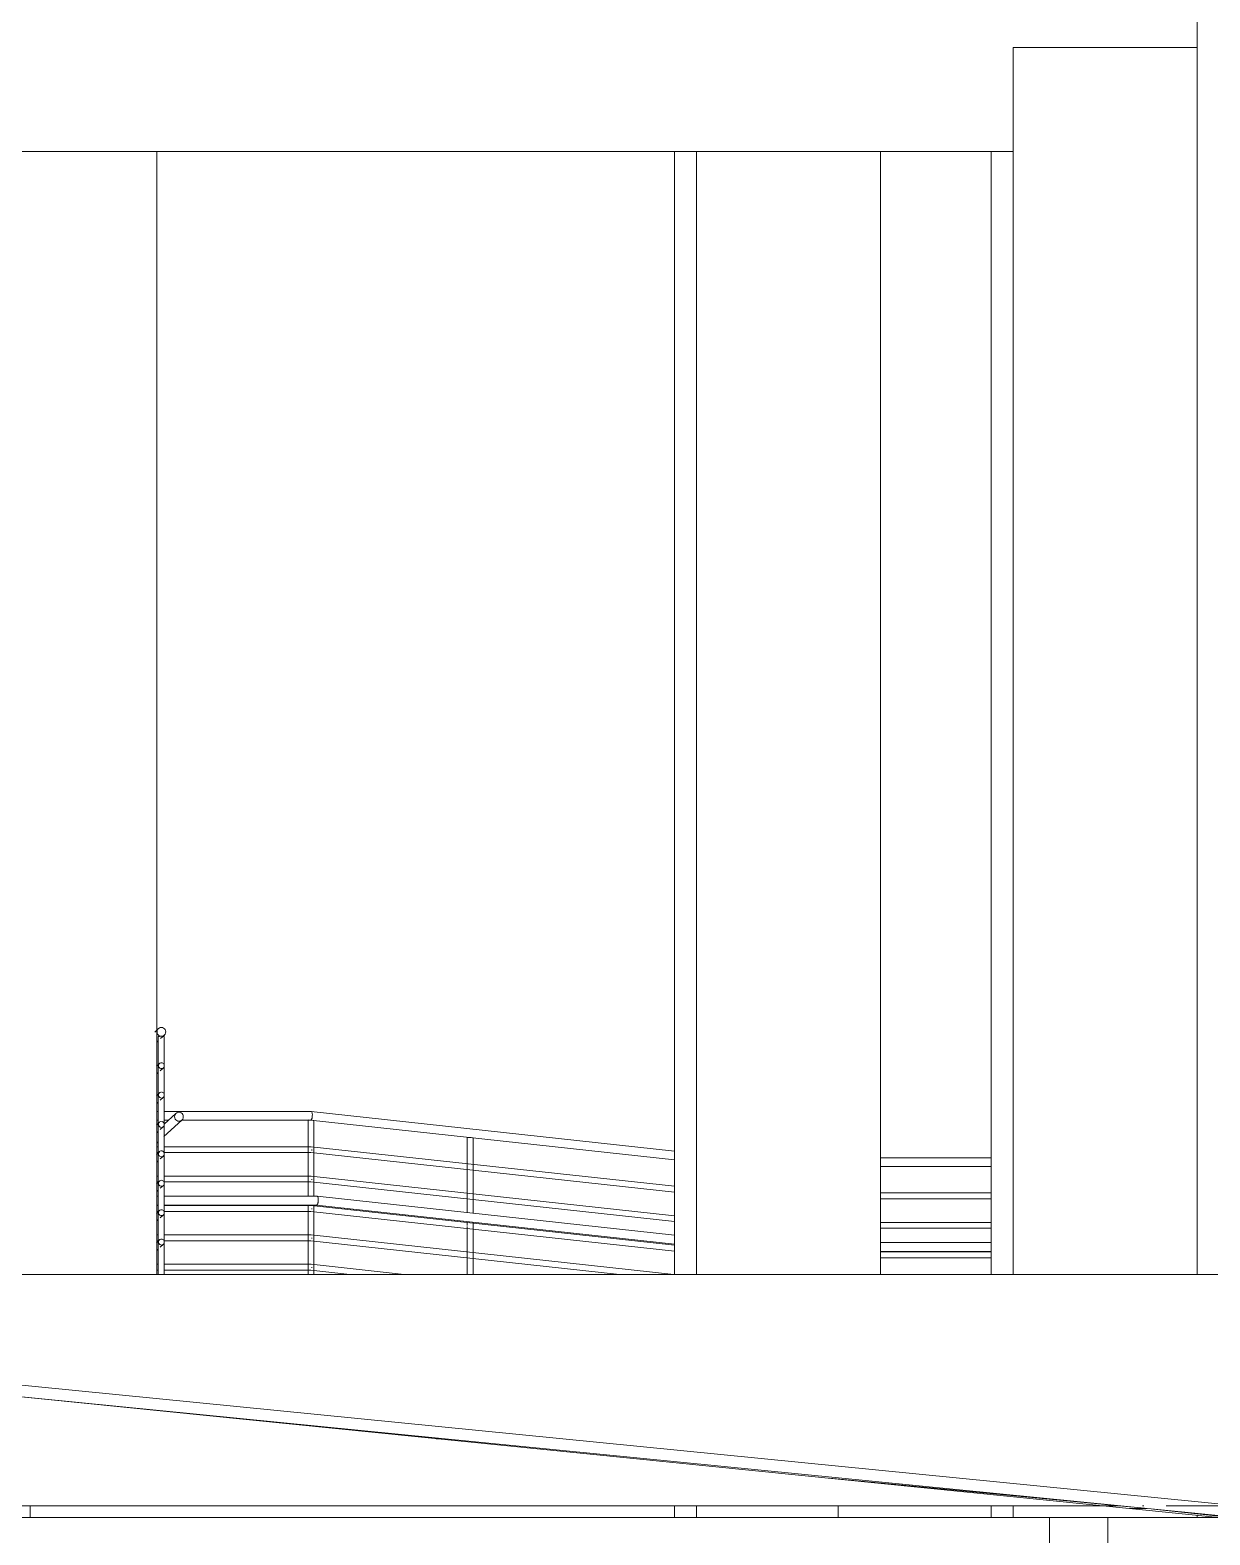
# Model space of a CAD drawing. Header units: millimetres. Extents: x -12680 to 112808, y -16580 to 93550.
# Drawn here: x 90928 to 96025, y -1125 to 5375 of the extents above; entities that cross this region are included whole.
import ezdxf

# ---------------------------------------------------------------- set-up
doc = ezdxf.new("R2010")
doc.units = ezdxf.units.MM
doc.linetypes.add('Grid Line', pattern=[14, 10, -2, 0, -2])
for name, color, linetype, lineweight in [('HATCH-TUONG', 152, 'Continuous', 9), ('NET CAT', 3, 'Continuous', 5), ('NET CATConcrete', 3, 'Continuous', 5), ('NET THAY 1', 41, 'Continuous', 5), ('NET THAY 2', 55, 'Continuous', 5), ('NET-CAT', 3, 'Continuous', 9), ('NET-THAY', 2, 'Continuous', 15), ('TRUC', 225, 'Continuous', 5)]:
    doc.layers.add(name, color=color, linetype=linetype, lineweight=lineweight)

# ---------------------------------------------------------------- blocks, each defined once
blk = doc.blocks.new('ALC1807-ASCENT PLAZA-TANG HAM_rvt-1-MẶT CẮT B-B')
at = {"layer": 'HATCH-TUONG', "lineweight": 5}
h = blk.add_hatch(dxfattribs=at)
h.set_pattern_fill('FP_3', style=0, pattern_type=2)
h.set_pattern_definition([(50, (41462.1, 40400), (1457.472, -127.512), [152.4, -1676.4]), (355, (41462.1, 40400), (-281.942, 1528.454), [121.92, -1341.12]), (100.451, (41583.5, 40389.4), (1175.54, 1400.933), [129.52, -1424.72]), (46.184, (41462, 40806.4), (2168.632, -336.34), [228.6, -2514.6]), (96.636, (41642.8, 40778.4), (1899.22, 1979.42), [194.28, -2137.08]), (351.184, (41462, 40806.4), (1899.24, 1979.4), [182.88, -2011.68]), (21, (41665.3, 40704.8), (1212.915, -818.121), [152.4, -1676.4]), (326, (41665.3, 40704.8), (494.417, 1473.504), [121.92, -1341.12]), (71.451, (41766.4, 40636.6), (1707.337, 655.37), [129.52, -1424.72]), (37.5, (41462.1, 40400), (24.7094, 676.4402), [67.056, -1257.808, 67.056, -1294.384, -1346.2]), (37.5, (41462.1, 40400), (24.7094, 676.4402), [-2686.304, 67.056, -1279.144]), (7.5, (41462.1, 40400), (534.558, 801.444), [67.056, -709.168, 67.056, -1227.328, -513.08]), (7.5, (41462.1, 40400), (534.558, 801.444), [-2070.608, 67.056, -446.024]), (327.5, (41008.94, 40400), (1084.7275, -45.8312), [67.056, -440.944, 67.056, -1517.904, -2103.12]), (327.5, (41008.94, 40400), (1084.7275, -45.8312), [-2092.96, 67.056, -2036.064]), (317.5, (40805.7, 40400), (1185.035, 203.414), [67.056, -593.344, 67.056, -985.52, -1493.52]), (317.5, (40805.7, 40400), (1185.035, 203.414), [-1712.976, 67.056, -1426.464])])
h.paths.add_polyline_path([(95332.2, -4050), (95584, -4050), (95584, -1050), (95332.2, -1050), (95332.2, -2763.4)], flags=0)
at = {"layer": 'NET-CAT', "color": 250}
for p, q in [((95332.2, -1050), (95332.2, -4050)), ((95584, -1050), (95332.2, -1050)), ((95584, -4050), (95584, -1050))]:
    blk.add_line(p, q, dxfattribs=at)
blk = doc.blocks.new('Railing - 1_-870610-MẶT CẮT B-B')
at = {"layer": 'NET THAY 2', "color": 7}
for p, q in [((92817.2, 592.1), (92817.2, 465.9)), ((92842.6, 263.4), (92842.6, 589.7)), ((92817.2, 465.2), (92817.2, 462.6)), ((92817.2, 461.6), (92817.2, 338.9)), ((92817.2, 338.2), (92817.2, 335.6)), ((92817.2, 334.6), (92817.2, 266.1)), ((92817.2, 228.6), (92817.2, 211.9)), ((92817.2, 207.6), (92817.2, 84.9)), ((92842.6, 0), (92842.6, 225.9)), ((92817.2, 84.2), (92817.2, 81.6)), ((92817.2, 80.6), (92817.2, 0))]:
    blk.add_line(p, q, dxfattribs=at)
at = {"layer": 'NET THAY 2', "color": 7, "flags": 128}
for points in [[(92834.2, 590.9), (92828.6, 591.5), (92823.3, 591.9), (92819.2, 592.2), (92817.3, 592.2), (92817.2, 592.1)], [(92842.5, 589.7), (92841.9, 589.9), (92839, 590.4), (92834.2, 590.9)]]:
    blk.add_lwpolyline(points, dxfattribs=at)
blk = doc.blocks.new('Railing - 1_-V257-MẶT CẮT B-B')
at = {"layer": 'NET THAY 2', "color": 7}
for p, q in [((92129.4, 667.1), (92129.4, 539.8)), ((92154.8, 337.4), (92154.8, 664.7)), ((92129.4, 539.1), (92129.4, 412.8)), ((92129.4, 412.1), (92129.4, 337.4)), ((92129.4, 299.3), (92129.4, 285.8)), ((92129.4, 285.1), (92129.4, 158.8)), ((92154.8, 0), (92154.8, 299.3)), ((92129.4, 158.1), (92129.4, 31.8)), ((92129.4, 31.1), (92129.4, 0))]:
    blk.add_line(p, q, dxfattribs=at)
at = {"layer": 'NET THAY 2', "color": 7, "flags": 128}
for points in [[(92146.4, 665.9), (92140.8, 666.5), (92135.4, 666.9), (92131.4, 667.2)], [(92154.7, 664.6), (92154.1, 664.9), (92151.2, 665.3), (92146.4, 665.9)]]:
    blk.add_lwpolyline(points, dxfattribs=at)
blk = doc.blocks.new('Railing - Railing-869266-MẶT CẮT B-B')
at = {"layer": 'NET THAY 1', "color": 7}
for p, q in [((91481.6, 551.8), (91475.4, 551.8)), ((91475.4, 526.4), (91481.6, 526.4)), ((92142.1, 551.8), (91506.1, 551.8)), ((91507, 526.4), (92140.9, 526.4)), ((92140.7, 526.4), (93712.4, 355.1)), ((93712.4, 380.6), (92142.3, 551.8)), ((91481.6, 424.8), (91475.4, 424.8)), ((91475.4, 399.4), (91481.6, 399.4)), ((92142.1, 424.8), (91506.6, 424.8)), ((91507, 399.4), (92140.9, 399.4)), ((92140.7, 399.4), (93712.4, 228.1)), ((93712.4, 253.6), (92142.3, 424.8)), ((95080.2, 351.8), (94601.9, 351.8)), ((94601.9, 326.4), (95080.2, 326.4)), ((91481.6, 297.8), (91475.4, 297.8)), ((91475.4, 272.4), (91481.6, 272.4)), ((92142.1, 297.8), (91506.6, 297.8)), ((91507, 272.4), (92140.9, 272.4)), ((92140.7, 272.4), (93712.4, 101.1)), ((93712.4, 126.6), (92142.3, 297.8)), ((95080.2, 224.8), (94601.9, 224.8)), ((94601.9, 199.4), (95080.2, 199.4)), ((91481.9, 170.8), (91475.4, 170.8)), ((91475.4, 145.4), (91481.9, 145.4)), ((92142.1, 170.8), (91506.7, 170.8)), ((91507, 145.4), (92140.9, 145.4)), ((92140.7, 145.4), (93474.8, 0)), ((93709.2, 0), (92142.3, 170.8)), ((95080.2, 97.8), (94601.9, 97.8)), ((94601.9, 72.4), (95080.2, 72.4)), ((91481.7, 43.8), (91475.4, 43.8)), ((91475.4, 18.4), (91481.6, 18.4)), ((92142.1, 43.8), (91506.8, 43.8)), ((91506.8, 18.4), (92140.9, 18.4)), ((92140.7, 18.4), (92309.5, 0)), ((92543.9, 0), (92142.3, 43.8))]:
    blk.add_line(p, q, dxfattribs=at)
for points in [[(92145.8, 539.1), (92145.7, 538), (92145.6, 536.9), (92145.5, 535.8)], [(92145.8, 412.1), (92145.7, 411), (92145.6, 409.9), (92145.5, 408.8)], [(92145.8, 285.1), (92145.7, 284), (92145.6, 282.9), (92145.5, 281.8)], [(92145.8, 158.1), (92145.7, 157), (92145.6, 155.9), (92145.5, 154.8)], [(92145.8, 31.1), (92145.7, 30), (92145.6, 28.9), (92145.5, 27.8)]]:
    blk.add_open_spline(points, degree=3, dxfattribs=at)
for name in ['Railing - 1_-V257-MẶT CẮT B-B', 'Railing - 1_-870610-MẶT CẮT B-B']:
    blk.add_blockref(name, (0, 0))
blk = doc.blocks.new('Top Rail Type - Top Rail_Internal_-869491-MẶT CẮT B-B')
at = {"layer": 'NET THAY 1', "color": 7}
for p, q in [((91481.6, 704.2), (91475.4, 704.2)), ((91475.4, 666.1), (91481.6, 666.1)), ((92142.1, 704.2), (91506.1, 704.2)), ((91506.1, 666.1), (91527, 666.1)), ((91583, 666.1), (92140.3, 666.1)), ((92140, 666.1), (93712.4, 494.7)), ((93712.4, 533.1), (92142.3, 704.2)), ((95080.2, 504.2), (94601.9, 504.2)), ((94601.9, 466.1), (95080.2, 466.1))]:
    blk.add_line(p, q, dxfattribs=at)
for points in [[(92147.6, 685.1), (92147.6, 683.5), (92147.2, 680.1), (92146.4, 675.5), (92145.1, 671.5), (92143.6, 668.4), (92142.5, 667.2), (92142, 666.7)], [(92142.1, 704.2), (92143.2, 704.2), (92145.4, 702.4), (92147.5, 695.1), (92147.8, 688.5), (92147.6, 685.1)]]:
    blk.add_open_spline(points, degree=3, dxfattribs=at)
blk = doc.blocks.new('Handrail Type - Handrail_Internal_-869502-MẶT CẮT B-B')
at = {"layer": 'NET THAY 1', "color": 7}
for p, q in [((91481.6, 337.4), (91475.4, 337.4)), ((92167.9, 337.4), (91506.6, 337.4)), ((93712.4, 169.1), (92168.1, 337.4)), ((91475.4, 299.3), (91481.6, 299.3)), ((91506.6, 299.3), (92166, 299.3)), ((92165.8, 299.3), (93712.4, 130.7)), ((95080.2, 137.4), (94601.9, 137.4)), ((94601.9, 99.3), (95080.2, 99.3))]:
    blk.add_line(p, q, dxfattribs=at)
blk.add_open_spline([(92167.9, 337.4), (92169, 337.4), (92171.2, 335.6), (92173.3, 328.3), (92173.6, 321.7), (92173.4, 318.3)], degree=3, dxfattribs=at)
blk.add_open_spline([(92173.4, 318.3), (92173.3, 316.7), (92173, 313.3), (92172.1, 308.7), (92170.9, 304.7), (92168.9, 300.6), (92167.2, 299.3), (92166, 299.3)], degree=3, knots=[0, 0, 0, 0, 0.0833333, 0.1666667, 0.25, 0.3333333, 0.5, 0.5, 0.5, 0.5], dxfattribs=at)
blk = doc.blocks.new('Railing - 1_-871878-MẶT CẮT B-B')
at = {"layer": 'NET THAY 2', "color": 7}
for p, q in [((91481.6, 1027.3), (91481.5, 1027.1)), ((91481.5, 1027.1), (91481.5, 0)), ((91506.9, 0), (91506.9, 1027.4))]:
    blk.add_line(p, q, dxfattribs=at)
at = {"layer": 'NET THAY 2', "color": 7, "flags": 128}
for points in [[(91495.7, 1028.7), (91492.9, 1028.6), (91487.5, 1028.4), (91483.5, 1027.9), (91481.6, 1027.3)], [(91502.3, 1028.4), (91498.5, 1028.6), (91495.8, 1028.7)], [(91506.8, 1027.3), (91506.2, 1027.9), (91503.2, 1028.4)]]:
    blk.add_lwpolyline(points, dxfattribs=at)
blk = doc.blocks.new('Railing - Railing-871563-MẶT CẮT B-B')
at = {"layer": 'NET THAY 1', "color": 7}
for p, q in [((91487.2, 911.3), (91473.8, 898.9)), ((91475.4, 865.9), (91481.6, 871.6)), ((91490.8, 880), (91504.2, 892.3)), ((91487.2, 784.3), (91473.8, 771.9)), ((91475.4, 738.9), (91481.6, 744.6)), ((91490.8, 753), (91504.2, 765.3)), ((91487.2, 657.3), (91473.8, 644.9)), ((91475.4, 611.9), (91481.6, 617.6)), ((91490.8, 626), (91504.2, 638.3)), ((91487.2, 530.3), (91473.8, 517.9)), ((91475.4, 484.9), (91481.6, 490.6)), ((91490.8, 499), (91504.2, 511.3)), ((91487.2, 403.3), (91473.8, 390.9)), ((91475.4, 357.9), (91481.6, 363.6)), ((91490.8, 372.1), (91504.2, 384.3)), ((91487.2, 276.3), (91473.8, 263.9)), ((91475.4, 230.9), (91482, 237)), ((91490.8, 245.1), (91504.2, 257.3)), ((91487.2, 149.3), (91473.8, 136.9)), ((91490.8, 118), (91504.2, 130.3)), ((91475.4, 103.9), (91481.8, 109.8))]:
    blk.add_line(p, q, dxfattribs=at)
at = {"layer": 'NET THAY 1', "color": 7, "flags": 128}
for points in [[(91492.5, 914.2), (91489.4, 912.9), (91486.8, 910.8), (91484.8, 908.2), (91483.5, 905.1), (91483.1, 901.8)], [(91508.3, 901.8), (91507.9, 905.1), (91506.6, 908.2), (91504.6, 910.8), (91502, 912.9), (91499, 914.2), (91495.7, 914.6), (91493.2, 914.3)], [(91483.1, 901.8), (91483.5, 898.5), (91484.8, 895.4), (91486.8, 892.8), (91489.4, 890.7), (91492.5, 889.5)], [(91493.2, 889.3), (91495.7, 889), (91499, 889.5), (91502, 890.7), (91504.6, 892.8), (91506.6, 895.4), (91507.9, 898.5), (91508.3, 901.8)], [(91492.5, 787.2), (91489.4, 785.9), (91486.8, 783.8), (91484.8, 781.2), (91483.5, 778.1), (91483.1, 774.8)], [(91508.3, 774.8), (91507.9, 778.1), (91506.6, 781.2), (91504.6, 783.8), (91502, 785.9), (91499, 787.2), (91495.7, 787.6)], [(91483.1, 774.8), (91483.5, 771.5), (91484.8, 768.4), (91486.8, 765.8), (91489.4, 763.7), (91492.5, 762.5)], [(91495.7, 762), (91499, 762.5), (91502, 763.7), (91504.6, 765.8), (91506.6, 768.4), (91507.9, 771.5), (91508.3, 774.8)], [(91492.5, 660.2), (91489.4, 658.9), (91486.8, 656.8), (91484.8, 654.2), (91483.5, 651.1), (91483.1, 647.8)], [(91508.3, 647.8), (91507.9, 651.1), (91506.6, 654.2), (91504.6, 656.8), (91502, 658.9), (91499, 660.2), (91495.7, 660.6)], [(91483.1, 647.8), (91483.5, 644.5), (91484.8, 641.4), (91486.8, 638.8), (91489.4, 636.7), (91492.5, 635.5)], [(91495.7, 635), (91499, 635.5), (91502, 636.7), (91504.6, 638.8), (91506.6, 641.4), (91507.9, 644.5), (91508.3, 647.8)], [(91508.3, 520.8), (91507.9, 524.1), (91506.6, 527.2), (91504.6, 529.8), (91502, 531.9), (91499, 533.2), (91495.7, 533.6), (91492.5, 533.2), (91489.4, 531.9), (91486.8, 529.8), (91484.8, 527.2), (91483.5, 524.1), (91483.1, 520.8)], [(91483.1, 520.8), (91483.5, 517.5), (91484.8, 514.4), (91486.8, 511.8), (91489.4, 509.7), (91492.5, 508.5), (91495.7, 508), (91499, 508.5), (91502, 509.7), (91504.6, 511.8), (91506.6, 514.4), (91507.9, 517.5), (91508.3, 520.8)], [(91508.3, 393.8), (91507.9, 397.1), (91506.6, 400.2), (91504.6, 402.8), (91502, 404.9), (91499, 406.2), (91495.7, 406.6), (91492.5, 406.2), (91489.4, 404.9), (91486.8, 402.8), (91484.8, 400.2), (91483.5, 397.1), (91483.1, 393.8)], [(91483.1, 393.8), (91483.5, 390.5), (91484.8, 387.4), (91486.8, 384.8), (91489.4, 382.7), (91492.5, 381.5), (91495.7, 381), (91499, 381.5), (91502, 382.7), (91504.6, 384.8), (91506.6, 387.4), (91507.9, 390.5), (91508.3, 393.8)], [(91508.3, 266.8), (91507.9, 270.1), (91506.6, 273.2), (91504.6, 275.8), (91502, 277.9), (91499, 279.2), (91495.7, 279.6), (91492.5, 279.2), (91489.4, 277.9), (91486.8, 275.8), (91484.8, 273.2), (91483.5, 270.1), (91483.1, 266.8)], [(91483.1, 266.8), (91483.5, 263.5), (91484.8, 260.4), (91486.8, 257.8), (91489.4, 255.7), (91492.5, 254.5), (91495.7, 254), (91499, 254.5), (91502, 255.7), (91504.6, 257.8), (91506.6, 260.4), (91507.9, 263.5), (91508.3, 266.8)], [(91508.3, 139.8), (91507.9, 143.1), (91506.6, 146.2), (91504.6, 148.8), (91502, 150.9), (91499, 152.2), (91495.7, 152.6), (91492.5, 152.2), (91489.4, 150.9), (91486.8, 148.8), (91484.8, 146.2), (91483.5, 143.1), (91483.1, 139.8)], [(91483.1, 139.8), (91483.5, 136.5), (91484.8, 133.4), (91486.8, 130.8), (91489.4, 128.7), (91492.5, 127.5), (91495.7, 127), (91499, 127.5), (91502, 128.7), (91504.6, 130.8), (91506.6, 133.4), (91507.9, 136.5), (91508.3, 139.8)]]:
    blk.add_lwpolyline(points, dxfattribs=at)
blk.add_blockref('Railing - 1_-871878-MẶT CẮT B-B', (0, 0))
blk = doc.blocks.new('Top Rail Type - Top Rail_Internal_-871723-MẶT CẮT B-B')
at = {"layer": 'NET THAY 1', "color": 7}
for p, q in [((91483, 1062), (91466.6, 1047)), ((91475.4, 1003.3), (91481.6, 1009)), ((91492, 1018.6), (91508.4, 1033.6))]:
    blk.add_line(p, q, dxfattribs=at)
at = {"layer": 'NET THAY 1', "color": 7, "flags": 128}
for points in [[(91514.6, 1047.8), (91514, 1052.8), (91512.1, 1057.4), (91509.1, 1061.4), (91505.2, 1064.4), (91500.6, 1066.3), (91495.7, 1067), (91490.8, 1066.3), (91486.3, 1064.4), (91482.3, 1061.4), (91479.3, 1057.4), (91477.4, 1052.8), (91476.8, 1047.8)], [(91476.8, 1047.8), (91477.4, 1042.9), (91479.3, 1038.2), (91482.3, 1034.3), (91486.3, 1031.2), (91490.8, 1029.3), (91495.7, 1028.7), (91500.6, 1029.3), (91505.2, 1031.2), (91509.1, 1034.3), (91512.1, 1038.2), (91514, 1042.9), (91514.6, 1047.8)]]:
    blk.add_lwpolyline(points, dxfattribs=at)
blk = doc.blocks.new('Handrail Type - Handrail_Internal_-871734-MẶT CẮT B-B')
at = {"layer": 'NET THAY 1', "color": 7}
for p, q in [((91506.1, 595.1), (91584.1, 666.8)), ((91558.7, 695.2), (91508.2, 648.8)), ((91475.4, 567), (91481.6, 572.6))]:
    blk.add_line(p, q, dxfattribs=at)
at = {"layer": 'NET THAY 1', "color": 7, "flags": 128}
for points in [[(91590.3, 681), (91589.6, 686), (91587.8, 690.6), (91584.8, 694.6), (91580.8, 697.6), (91576.3, 699.5), (91571.4, 700.2), (91566.5, 699.5), (91561.9, 697.6), (91558, 694.6), (91555, 690.6), (91553.1, 686), (91552.5, 681)], [(91552.5, 681), (91553.1, 676.1), (91555, 671.4), (91558, 667.5), (91561.9, 664.4), (91566.5, 662.5), (91571.4, 661.9), (91576.3, 662.5), (91580.8, 664.4), (91584.8, 667.5), (91587.8, 671.4), (91589.6, 676.1), (91590.3, 681)]]:
    blk.add_lwpolyline(points, dxfattribs=at)
blk = doc.blocks.new('Ramp - Ramp-872244-MẶT CẮT B-B')
at = {"layer": 'NET THAY 2'}
h = blk.add_hatch(dxfattribs=at)
h.set_pattern_fill('FP_41', color=256, style=0, pattern_type=2)
h.set_pattern_definition([(174.251, (96682.94, -1039.85), (-1135.2737, -3.0502), [6024.86, 0]), (0.154, (90688.4, -436.34), (5994.56, -603.51), [1135.28, 0]), (174.251, (97818.21, -1036.8), (-1135.2737, -3.0502), [6024.86, 0]), (0.154, (96682.94, -1039.85), (5994.56, -603.51), [1135.28, 0]), (0.154, (93685.66, -738.1), (5994.56, -603.5), [1135.28, 0]), (173.888, (93692.077, -738.615), (-56539.71764, 6044.744403), [2848.615, -70959.038]), (174.574, (96864.621, -1039.901), (-63351.406087, 6026.006318), [3197.279, -79644.276]), (173.888, (93819.506, -738.272), (-56539.71764, 6044.744403), [2848.615, -70959.038]), (174.574, (96992.049, -1039.558), (-63351.406087, 6026.006318), [3197.279, -79644.276]), (173.888, (93946.935, -737.93), (-56539.71764, 6044.744403), [2848.615, -70959.038]), (174.574, (97119.478, -1039.216), (-63351.406087, 6026.006318), [3197.279, -79644.276]), (173.888, (94074.363, -737.588), (-56539.71764, 6044.744403), [2848.615, -70959.038]), (174.574, (97246.907, -1038.874), (-63351.406087, 6026.006318), [3197.279, -79644.276]), (173.888, (94201.792, -737.245), (-56539.71764, 6044.744403), [2848.615, -70959.038]), (174.574, (97374.335, -1038.531), (-63351.406087, 6026.006318), [3197.279, -79644.276]), (173.888, (94329.221, -736.903), (-56539.71764, 6044.744403), [2848.615, -70959.038]), (174.574, (97501.764, -1038.189), (-63351.406087, 6026.006318), [3197.279, -79644.276]), (173.888, (94456.649, -736.56), (-56539.71764, 6044.744403), [2848.615, -70959.038]), (174.574, (97629.193, -1037.847), (-63351.406087, 6026.006318), [3197.279, -79644.276]), (173.888, (94584.078, -736.218), (-56539.71764, 6044.744403), [2848.615, -70959.038]), (174.574, (97756.622, -1037.504), (-63351.406087, 6026.006318), [3197.279, -79644.276]), (173.888, (94709.272, -735.694), (-56539.71764, 6044.744403), [1857.069, -71950.584]), (174.574, (96777.516, -932.109), (-63351.406087, 6026.006318), [2084.37, -80757.186])])
h.paths.add_polyline_path([(96145.5, -1050), (91827.3, -623.5), (96062.3, -1050)], flags=0)
at = {"layer": 'NET CAT', "color": 50, "lineweight": 9}
for p, q in [((96148, -1000), (90608.7, -450)), ((90608.7, -450), (90608.7, -500.2)), ((90608.7, -500.2), (96148, -1050.2)), ((96148, -1050.2), (96148, -1000))]:
    blk.add_line(p, q, dxfattribs=at)
at = {"layer": 'NET THAY 2', "color": 7}
for p, q in [((90608.7, -500.2), (90603.8, -500.2)), ((90603.8, -500.2), (96062.3, -1050))]:
    blk.add_line(p, q, dxfattribs=at)
blk = doc.blocks.new('ALC1807-ASCENT PLAZA-TANG 1_2_rvt-1-MẶT CẮT B-B')
at = {"layer": 'NET-THAY', "color": 10}
for p, q in [((91475.4, 4850), (91475.4, 0)), ((96064.8, 0), (90263.7, 0)), ((90263.7, -1000), (95565.9, -1000))]:
    blk.add_line(p, q, dxfattribs=at)
at = {"layer": 'NET-THAY', "color": 250, "lineweight": 9}
for p, q in [((90928.6, -1050), (90928.6, -1000)), ((94418.8, -1000), (94418.8, -1050))]:
    blk.add_line(p, q, dxfattribs=at)
at = {"color": 250, "lineweight": 9}
for name in ['Top Rail Type - Top Rail_Internal_-871723-MẶT CẮT B-B', 'Railing - Railing-871563-MẶT CẮT B-B', 'Top Rail Type - Top Rail_Internal_-869491-MẶT CẮT B-B', 'Handrail Type - Handrail_Internal_-871734-MẶT CẮT B-B', 'Railing - Railing-869266-MẶT CẮT B-B', 'Handrail Type - Handrail_Internal_-869502-MẶT CẮT B-B', 'Ramp - Ramp-872244-MẶT CẮT B-B']:
    blk.add_blockref(name, (0, 0), dxfattribs=at)

msp = doc.modelspace()

# ---------------------------------------------------------------- linework, layer by layer
at = {"layer": 'NET CAT'}
for p, q in [((95175.3, 0), (95175.3, 5300)), ((95175.3, 5300), (95969.7, 5300)), ((95969.7, 5300), (95969.7, 0)), ((93712.4, 0), (93712.4, 4850)), ((93807.6, 0), (93807.6, 4850)), ((94601.9, 4850), (94601.9, 0)), ((95080.2, 0), (95080.2, 4850)), ((93712.4, -1050), (93712.4, -1000)), ((93807.6, -1050), (93807.6, -1000)), ((95080.2, -1050), (95080.2, -1000)), ((95175.3, -1050), (95175.3, -1000)), ((95969.7, -1040.7), (95969.7, -1050))]:
    msp.add_line(p, q, dxfattribs=at)
at = {"layer": 'NET CATConcrete'}
for p, q in [((95175.3, 4850), (95175.3, 5300)), ((87033.5, 4850), (95175.3, 4850))]:
    msp.add_line(p, q, dxfattribs=at)
at = {"layer": 'NET-CAT', "lineweight": 15}
msp.add_line((103614.1, -1050), (83537.5, -1050), dxfattribs=at)
at = {"layer": 'NET-THAY', "lineweight": 9}
for p, q in [((95969.7, 5450), (95969.7, 5300)), ((95969.7, 5300), (95175.3, 5300))]:
    msp.add_line(p, q, dxfattribs=at)
at = {"layer": 'TRUC', "linetype": 'Grid Line', "ltscale": 50}
for p, q in [((-12679, 0), (108517.8, 0)), ((-12679, -1000), (112808.4, -1000))]:
    msp.add_line(p, q, dxfattribs=at)

# ---------------------------------------------------------------- block references
at = {"lineweight": 5}
for name in ['ALC1807-ASCENT PLAZA-TANG 1_2_rvt-1-MẶT CẮT B-B', 'ALC1807-ASCENT PLAZA-TANG HAM_rvt-1-MẶT CẮT B-B']:
    msp.add_blockref(name, (0, 0), dxfattribs=at)

doc.saveas('drawing.dxf')
